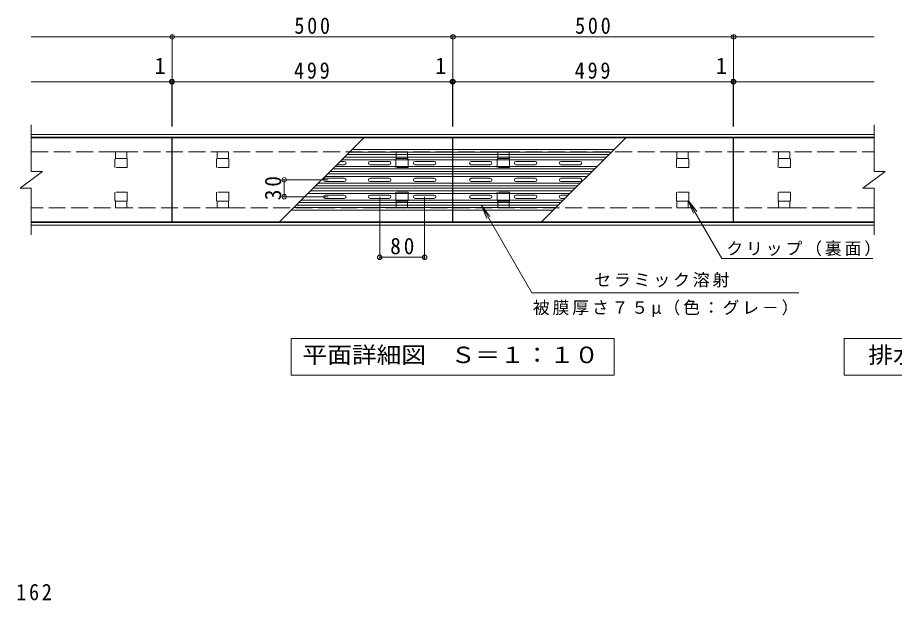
# Model space of a CAD drawing. Units: millimetres on the paper, enlarged 2 times, with parts at other scales. Extents: x -234 to 308, y -275 to 213.
# Drawn here: x -233.6 to 78.8, y 5.6 to 213.5 of the extents above; entities that cross this region are included whole.
import ezdxf
from ezdxf.enums import TextEntityAlignment as Align

# ---------------------------------------------------------------- set-up
doc = ezdxf.new("R2010")
doc.units = ezdxf.units.MM
doc.header["$LTSCALE"] = 2
doc.header["$PDMODE"] = 32
doc.header["$PDSIZE"] = 1.6
doc.linetypes.add('DASHED2', pattern=[3, 2, -1])
doc.linetypes.add('DASHED3', pattern=[4, 3, -1])
for name, color, linetype, lineweight in [('C-1', 2, 'Continuous', 9), ('C-2', 3, 'Continuous', 9), ('C-4', 7, 'Continuous', 9), ('C-5', 7, 'Continuous', 9), ('C-9', 4, 'DASHED2', 9), ('C-A', 3, 'Continuous', 9), ('D-4', 7, 'Continuous', 9)]:
    doc.layers.add(name, color=color, linetype=linetype, lineweight=lineweight)
doc.styles.add('ＭＳ ゴシック', font='')
doc.styles.get('ＭＳ ゴシック').set_extended_font_data('MS Gothic')

msp = doc.modelspace()

# ---------------------------------------------------------------- linework, layer by layer
at = {"layer": 'C-1'}
for p, q in [((-228.73, 171.773), (71.47, 171.773)), ((-228.73, 170.773), (71.47, 170.773)), ((71.47, 140.373), (-228.73, 140.373)), ((71.47, 139.373), (-228.73, 139.373))]:
    msp.add_line(p, q, dxfattribs=at)
at = {"layer": 'C-1', "linetype": 'DASHED3'}
for p, q in [((-228.73, 165.573), (71.47, 165.573)), ((71.47, 145.573), (-228.73, 145.573))]:
    msp.add_line(p, q, dxfattribs=at)
at = {"layer": 'C-2'}
for p, q in [((-228.73, 158.573), (-228.73, 175.173)), ((71.47, 175.173), (71.47, 158.573)), ((-178.73, 170.573), (-228.73, 170.573)), ((-178.73, 140.573), (-178.73, 170.573)), ((21.47, 170.573), (21.47, 140.573)), ((21.47, 170.573), (71.47, 170.573)), ((-232.73, 152.573), (-224.73, 158.573)), ((-228.73, 158.573), (-224.73, 158.573)), ((67.47, 152.573), (75.47, 158.573)), ((71.47, 158.573), (75.47, 158.573)), ((-232.73, 152.573), (-228.73, 152.573)), ((-228.73, 135.973), (-228.73, 152.573)), ((67.47, 152.573), (71.47, 152.573)), ((71.47, 152.573), (71.47, 135.973)), ((-178.73, 140.573), (-228.73, 140.573)), ((21.47, 140.573), (71.47, 140.573))]:
    msp.add_line(p, q, dxfattribs=at)
for points in [[(-178.53, 140.573), (-178.53, 170.573), (-78.73, 170.573), (-78.73, 140.573)], [(-78.53, 140.573), (-78.53, 170.573), (21.27, 170.573), (21.27, 140.573)]]:
    msp.add_lwpolyline(points, close=True, dxfattribs=at)
at = {"layer": 'C-4'}
for p, q in [((-228.73, 206.573), (71.47, 206.573)), ((-178.53, 174.573), (-178.53, 207.173)), ((-78.53, 174.573), (-78.53, 207.173)), ((21.47, 174.573), (21.47, 207.173)), ((-228.73, 190.573), (71.47, 190.573)), ((-178.73, 174.573), (-178.73, 191.173)), ((-78.73, 174.573), (-78.73, 191.173)), ((21.27, 174.573), (21.27, 191.173)), ((-122.998, 155.573), (-139.23, 155.573)), ((-138.63, 149.573), (-138.63, 155.573)), ((-122.998, 149.573), (-139.23, 149.573)), ((-104.63, 149.487), (-104.63, 127.373)), ((-88.63, 149.487), (-88.63, 127.373)), ((-104.63, 127.973), (-88.63, 127.973))]:
    msp.add_line(p, q, dxfattribs=at)
for p in [(-178.53, 206.573), (-78.53, 206.573), (21.47, 206.573), (-178.73, 190.573), (-178.53, 190.573), (-78.73, 190.573), (-78.53, 190.573), (21.27, 190.573), (21.47, 190.573), (-138.63, 155.573), (-138.63, 149.573), (-104.63, 127.973), (-88.63, 127.973)]:
    msp.add_point(p, dxfattribs=at)
at = {"layer": 'C-5'}
for p, q in [((5.27, 148.273), (8.314, 144.306)), ((5.27, 148.273), (7.184, 143.654)), ((-68.409, 146.433), (-65.365, 142.466)), ((-68.409, 146.433), (-66.495, 141.813)), ((-50.399, 115.238), (-68.409, 146.433)), ((-50.399, 115.238), (44.684, 115.238)), ((-136.13, 98.973), (-21.13, 98.973)), ((-136.13, 85.973), (-136.13, 98.973))]:
    msp.add_line(p, q, dxfattribs=at)
for points in [[(5.27, 148.273), (17.228, 127.562), (71.055, 127.562)], [(-21.13, 98.973), (-21.13, 85.973), (-136.13, 85.973)]]:
    msp.add_lwpolyline(points, dxfattribs=at)
msp.add_lwpolyline([(60.883, 85.973), (60.883, 98.973), (175.883, 98.973), (175.883, 85.973)], close=True, dxfattribs=at)
at = {"layer": 'C-9'}
for p, q in [((-198.73, 163.156), (-198.73, 165.573)), ((-198.73, 165.573), (-194.73, 165.573)), ((-194.73, 163.156), (-194.73, 165.573)), ((-162.53, 163.156), (-162.53, 165.573)), ((-162.53, 165.573), (-158.53, 165.573)), ((-158.53, 163.156), (-158.53, 165.573)), ((-98.73, 163.156), (-98.73, 165.573)), ((-98.73, 165.573), (-94.73, 165.573)), ((-94.73, 163.156), (-94.73, 165.573)), ((-62.53, 163.156), (-62.53, 165.573)), ((-62.53, 165.573), (-58.53, 165.573)), ((-58.53, 163.156), (-58.53, 165.573)), ((1.27, 163.156), (1.27, 165.573)), ((1.27, 165.573), (5.27, 165.573)), ((5.27, 163.156), (5.27, 165.573)), ((37.47, 163.156), (37.47, 165.573)), ((37.47, 165.573), (41.47, 165.573)), ((41.47, 163.156), (41.47, 165.573)), ((-198.93, 162.873), (-198.93, 159.973)), ((-198.63, 163.173), (-194.83, 163.173)), ((-194.53, 162.873), (-194.53, 159.973)), ((-162.73, 162.873), (-162.73, 159.973)), ((-162.43, 163.173), (-158.63, 163.173)), ((-158.33, 162.873), (-158.33, 159.973)), ((-98.93, 162.873), (-98.93, 159.973)), ((-98.63, 163.173), (-94.83, 163.173)), ((-94.53, 162.873), (-94.53, 159.973)), ((-62.73, 162.873), (-62.73, 159.973)), ((-62.43, 163.173), (-58.63, 163.173)), ((-58.33, 162.873), (-58.33, 159.973)), ((1.07, 162.873), (1.07, 159.973)), ((1.37, 163.173), (5.17, 163.173)), ((5.47, 162.873), (5.47, 159.973)), ((37.27, 162.873), (37.27, 159.973)), ((37.57, 163.173), (41.37, 163.173)), ((41.67, 162.873), (41.67, 159.973)), ((-194.53, 159.973), (-198.93, 159.973)), ((-158.33, 159.973), (-162.73, 159.973)), ((-94.53, 159.973), (-98.93, 159.973)), ((-58.33, 159.973), (-62.73, 159.973)), ((5.47, 159.973), (1.07, 159.973)), ((41.67, 159.973), (37.27, 159.973)), ((-198.93, 148.273), (-198.93, 151.173)), ((-194.53, 151.173), (-198.93, 151.173)), ((-194.53, 148.273), (-194.53, 151.173)), ((-162.73, 148.273), (-162.73, 151.173)), ((-158.33, 151.173), (-162.73, 151.173)), ((-158.33, 148.273), (-158.33, 151.173)), ((-98.93, 148.273), (-98.93, 151.173)), ((-94.53, 151.173), (-98.93, 151.173)), ((-94.53, 148.273), (-94.53, 151.173)), ((-62.73, 148.273), (-62.73, 151.173)), ((-58.33, 151.173), (-62.73, 151.173)), ((-58.33, 148.273), (-58.33, 151.173)), ((1.07, 148.273), (1.07, 151.173)), ((5.47, 151.173), (1.07, 151.173)), ((5.47, 148.273), (5.47, 151.173)), ((37.27, 148.273), (37.27, 151.173)), ((41.67, 151.173), (37.27, 151.173)), ((41.67, 148.273), (41.67, 151.173)), ((-198.73, 147.99), (-198.73, 145.573)), ((-198.63, 147.973), (-194.83, 147.973)), ((-194.73, 147.99), (-194.73, 145.573)), ((-162.53, 147.99), (-162.53, 145.573)), ((-162.43, 147.973), (-158.63, 147.973)), ((-158.53, 147.99), (-158.53, 145.573)), ((-98.73, 147.99), (-98.73, 145.573)), ((-98.63, 147.973), (-94.83, 147.973)), ((-94.73, 147.99), (-94.73, 145.573)), ((-62.53, 147.99), (-62.53, 145.573)), ((-62.43, 147.973), (-58.63, 147.973)), ((-58.53, 147.99), (-58.53, 145.573)), ((1.27, 147.99), (1.27, 145.573)), ((1.37, 147.973), (5.17, 147.973)), ((5.27, 147.99), (5.27, 145.573)), ((37.47, 147.99), (37.47, 145.573)), ((37.57, 147.973), (41.37, 147.973)), ((41.47, 147.99), (41.47, 145.573)), ((-198.73, 145.573), (-194.73, 145.573)), ((-162.53, 145.573), (-158.53, 145.573)), ((-98.73, 145.573), (-94.73, 145.573)), ((-62.53, 145.573), (-58.53, 145.573)), ((1.27, 145.573), (5.27, 145.573)), ((37.47, 145.573), (41.47, 145.573))]:
    msp.add_line(p, q, dxfattribs=at)
for centre, start, end in [((-198.63, 162.873), 90, 180), ((-194.83, 162.873), 0, 90), ((-162.43, 162.873), 90, 180), ((-158.63, 162.873), 0, 90), ((-98.63, 162.873), 90, 180), ((-94.83, 162.873), 0, 90), ((-62.43, 162.873), 90, 180), ((-58.63, 162.873), 0, 90), ((1.37, 162.873), 90, 180), ((5.17, 162.873), 0, 90), ((37.57, 162.873), 90, 180), ((41.37, 162.873), 0, 90), ((-198.63, 148.273), 180, 270), ((-194.83, 148.273), 270, 0), ((-162.43, 148.273), 180, 270), ((-158.63, 148.273), 270, 0), ((-98.63, 148.273), 180, 270), ((-94.83, 148.273), 270, 0), ((-62.43, 148.273), 180, 270), ((-58.63, 148.273), 270, 0), ((1.37, 148.273), 180, 270), ((5.17, 148.273), 270, 0), ((37.57, 148.273), 180, 270), ((41.37, 148.273), 270, 0)]:
    msp.add_arc(centre, 0.3, start, end, dxfattribs=at)
at = {"layer": 'C-A'}
for p, q in [((-110.263, 170.573), (-140.263, 140.573)), ((-16.997, 170.573), (-46.997, 140.573)), ((-114.463, 166.373), (-78.73, 166.373)), ((-21.197, 166.373), (-78.53, 166.373)), ((-118.063, 162.773), (-78.73, 162.773)), ((-117.163, 163.673), (-78.73, 163.673)), ((-116.263, 164.573), (-78.73, 164.573)), ((-115.363, 165.473), (-78.73, 165.473)), ((-22.097, 165.473), (-78.53, 165.473)), ((-22.997, 164.573), (-78.53, 164.573)), ((-23.897, 163.673), (-78.53, 163.673)), ((-24.797, 162.773), (-78.53, 162.773)), ((-121.363, 159.473), (-78.73, 159.473)), ((-120.463, 160.373), (-78.73, 160.373)), ((-119.863, 160.973), (-117.23, 160.973)), ((-118.663, 162.173), (-117.23, 162.173)), ((-108.03, 162.173), (-101.23, 162.173)), ((-108.03, 160.973), (-101.23, 160.973)), ((-92.03, 162.173), (-85.23, 162.173)), ((-92.03, 160.973), (-85.23, 160.973)), ((-27.197, 160.373), (-78.53, 160.373)), ((-28.097, 159.473), (-78.53, 159.473)), ((-65.23, 162.173), (-72.03, 162.173)), ((-65.23, 160.973), (-72.03, 160.973)), ((-49.23, 162.173), (-56.03, 162.173)), ((-49.23, 160.973), (-56.03, 160.973)), ((-33.23, 162.173), (-40.03, 162.173)), ((-33.23, 160.973), (-40.03, 160.973)), ((-124.063, 156.773), (-78.73, 156.773)), ((-123.163, 157.673), (-78.73, 157.673)), ((-122.263, 158.573), (-78.73, 158.573)), ((-28.997, 158.573), (-78.53, 158.573)), ((-29.897, 157.673), (-78.53, 157.673)), ((-30.797, 156.773), (-78.53, 156.773)), ((-127.363, 153.473), (-78.73, 153.473)), ((-126.463, 154.373), (-78.73, 154.373)), ((-124.03, 156.173), (-117.23, 156.173)), ((-124.03, 154.973), (-117.23, 154.973)), ((-108.03, 156.173), (-101.23, 156.173)), ((-108.03, 154.973), (-101.23, 154.973)), ((-92.03, 156.173), (-85.23, 156.173)), ((-92.03, 154.973), (-85.23, 154.973)), ((-33.197, 154.373), (-78.53, 154.373)), ((-34.097, 153.473), (-78.53, 153.473)), ((-65.23, 156.173), (-72.03, 156.173)), ((-65.23, 154.973), (-72.03, 154.973)), ((-49.23, 156.173), (-56.03, 156.173)), ((-49.23, 154.973), (-56.03, 154.973)), ((-33.23, 156.173), (-40.03, 156.173)), ((-33.23, 154.973), (-40.03, 154.973)), ((-130.063, 150.773), (-78.73, 150.773)), ((-129.163, 151.673), (-78.73, 151.673)), ((-128.263, 152.573), (-78.73, 152.573)), ((-124.03, 150.173), (-117.23, 150.173)), ((-108.03, 150.173), (-101.23, 150.173)), ((-92.03, 150.173), (-85.23, 150.173)), ((-34.997, 152.573), (-78.53, 152.573)), ((-35.897, 151.673), (-78.53, 151.673)), ((-36.797, 150.773), (-78.53, 150.773)), ((-65.23, 150.173), (-72.03, 150.173)), ((-49.23, 150.173), (-56.03, 150.173)), ((-37.397, 150.173), (-40.03, 150.173)), ((-133.363, 147.473), (-78.73, 147.473)), ((-132.463, 148.373), (-78.73, 148.373)), ((-124.03, 148.973), (-117.23, 148.973)), ((-108.03, 148.973), (-101.23, 148.973)), ((-92.03, 148.973), (-85.23, 148.973)), ((-39.197, 148.373), (-78.53, 148.373)), ((-40.097, 147.473), (-78.53, 147.473)), ((-65.23, 148.973), (-72.03, 148.973)), ((-49.23, 148.973), (-56.03, 148.973)), ((-38.597, 148.973), (-40.03, 148.973)), ((-136.063, 144.773), (-78.73, 144.773)), ((-135.163, 145.673), (-78.73, 145.673)), ((-134.263, 146.573), (-78.73, 146.573)), ((-40.997, 146.573), (-78.53, 146.573)), ((-41.897, 145.673), (-78.53, 145.673)), ((-42.797, 144.773), (-78.53, 144.773))]:
    msp.add_line(p, q, dxfattribs=at)
for centre, start, end in [((-117.23, 161.573), 270, 90), ((-108.03, 161.573), 90, 270), ((-101.23, 161.573), 270, 90), ((-92.03, 161.573), 90, 270), ((-85.23, 161.573), 270, 90), ((-72.03, 161.573), 90, 270), ((-65.23, 161.573), 270, 90), ((-56.03, 161.573), 90, 270), ((-49.23, 161.573), 270, 90), ((-40.03, 161.573), 90, 270), ((-33.23, 161.573), 270, 90), ((-124.03, 155.573), 90, 270), ((-117.23, 155.573), 270, 90), ((-108.03, 155.573), 90, 270), ((-101.23, 155.573), 270, 90), ((-92.03, 155.573), 90, 270), ((-85.23, 155.573), 270, 90), ((-72.03, 155.573), 90, 270), ((-65.23, 155.573), 270, 90), ((-56.03, 155.573), 90, 270), ((-49.23, 155.573), 270, 90), ((-40.03, 155.573), 90, 270), ((-33.23, 155.573), 270, 90), ((-124.03, 149.573), 90, 270), ((-117.23, 149.573), 270, 90), ((-108.03, 149.573), 90, 270), ((-101.23, 149.573), 270, 90), ((-92.03, 149.573), 90, 270), ((-85.23, 149.573), 270, 90), ((-72.03, 149.573), 90, 270), ((-65.23, 149.573), 270, 90), ((-56.03, 149.573), 90, 270), ((-49.23, 149.573), 270, 90), ((-40.03, 149.573), 90, 270)]:
    msp.add_arc(centre, 0.6, start, end, dxfattribs=at)

# ---------------------------------------------------------------- texts
at = {"layer": 'C-4', "color": 2, "style": 'ＭＳ ゴシック'}
for p in [(-184.87, 191.573), (-84.87, 191.573), (15.13, 191.573)]:
    msp.add_text('1', height=5.865, dxfattribs=at).set_placement(p, align=Align.BOTTOM_LEFT)
at = {"layer": 'C-4', "color": 2, "char_height": 5.865, "attachment_point": 7, "style": 'ＭＳ ゴシック'}
for s, insert in [('\\T1.27;\\W0.9;500', (-135.03, 207.573)), ('\\T1.27;\\W0.9;500', (-35.03, 207.573)), ('\\T1.27;\\W0.9;499', (-135.13, 191.573)), ('\\T1.27;\\W0.9;499', (-35.13, 191.573)), ('\\T1.27;\\W0.95;80', (-100.88, 128.973))]:
    msp.add_mtext(s, dxfattribs=dict(at, insert=insert))
at = {"layer": 'C-4', "color": 2, "insert": (-139.63, 148.323), "char_height": 5.865, "attachment_point": 7, "rotation": 90, "style": 'ＭＳ ゴシック'}
msp.add_mtext('\\T1.27;\\W0.95;30', dxfattribs=at)
at = {"layer": 'C-5', "color": 2, "style": 'ＭＳ ゴシック', "width": 1.1}
for s, p in [('平面詳細図\u3000Ｓ＝１：１０', (-132.13, 88.473)), ('排水穴詳細\u3000Ｓ＝１：２', (69.383, 88.473))]:
    msp.add_text(s, height=5.865, dxfattribs=at).set_placement(p, align=Align.BOTTOM_LEFT)
at = {"layer": 'C-5', "char_height": 4.399, "attachment_point": 7, "style": 'ＭＳ ゴシック'}
for s, insert in [('\\T1.17;クリップ（裏面）', (18.857, 128.336)), ('\\T1.17;セラミック溶射', (-28.19, 117.238)), ('\\T1.17;被膜厚さ７５μ（色：グレ－）', (-50.072, 106.643))]:
    msp.add_mtext(s, dxfattribs=dict(at, insert=insert))
at = {"layer": 'D-4', "color": 2, "insert": (-234.11, 5.601), "char_height": 5.865, "attachment_point": 7, "style": 'ＭＳ ゴシック'}
msp.add_mtext('\\T1.27;\\W0.9;162', dxfattribs=at)

doc.saveas('drawing.dxf')
